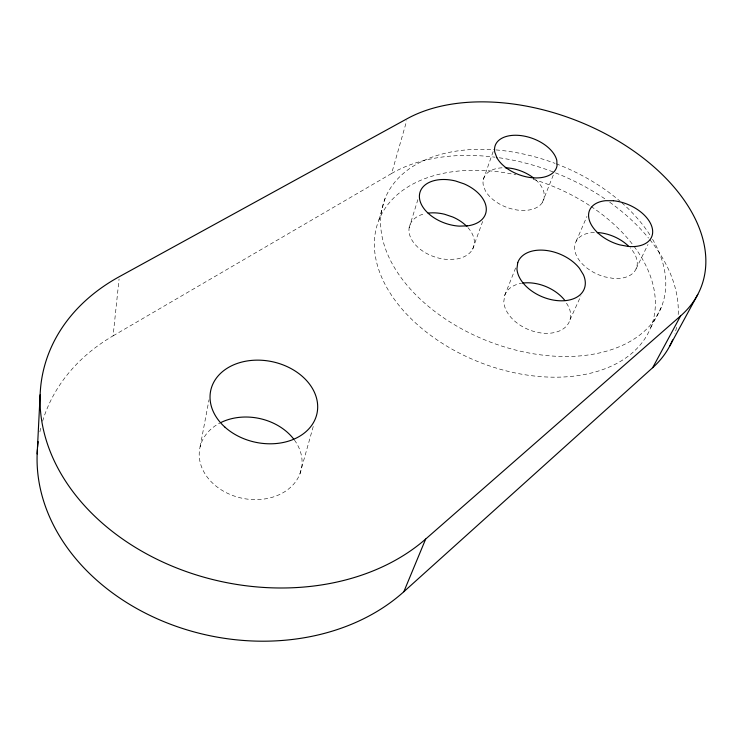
<?xml version="1.0" encoding="UTF-8"?>
<svg xmlns="http://www.w3.org/2000/svg" width="743" height="743" viewBox="0 0 743 743"><rect width="100%" height="100%" fill="white"/><g stroke="black" fill="none" stroke-linecap="round" stroke-linejoin="round"><path stroke-width="0.56" stroke-dasharray="3.71 2.79" d="M42.611 421.188A208.579 165.085 11.4 0 1 113.103 335.845L119.075 278.95M515.633 267.944L504.655 295.519L503.8 301.639A34.893 23.209 22.7 0 0 543.217 333.198A34.893 23.209 22.7 0 0 568.822 307.073L565.544 301.547M200.108 446.822L209.015 399.743M299.94 473.811L313.388 425.98M113.103 335.845L391.607 173.481L406.662 120.821M378.884 220.086L385.078 198.455M409.133 227.822L417.863 199.644M483.321 179.611L493.278 151.228M472.613 249.211L482.634 221.46M542.26 202.681L554.037 173.193M576.113 241.364L586.924 216.464M570.002 319.787L580.933 295.798M636.017 269.003L647.998 244.447M650.747 327.579L661.289 307.342M594.4 232.68L591.53 232.68A33.008 20.581 23.6 0 0 575.314 252.639A33.008 20.581 23.6 0 0 604.774 276.87L613.059 278.374A33.008 20.581 23.6 0 0 630.175 247.809M391.607 173.481A170.723 111.422 21.3 0 1 494.987 157.191M499.259 157.776A170.723 111.422 21.3 0 1 553.479 172.079M555.55 172.887A170.723 111.422 21.3 0 1 606.186 199.728M609.734 202.217A170.723 111.422 21.3 0 1 648.528 238.057M649.902 239.748A170.723 111.422 21.3 0 1 678.183 315.255M676.567 327.338A170.723 111.422 21.3 0 1 674.876 333.737M294.414 440.023A51.843 40.809 11.6 0 1 278.402 495.052A51.843 40.809 11.6 0 1 207.799 477.833A51.843 40.809 11.6 0 1 221.47 422.247M39.881 431.85A208.579 165.085 11.4 0 1 40.865 427.55M502.054 167.807A31.865 19.522 20.1 0 0 483.229 184.905L485.235 190.505A31.865 19.522 20.1 0 0 517.871 210.111A31.865 19.522 20.1 0 0 544.173 197.944L543.997 192.623A31.865 19.522 20.1 0 0 535.452 179.555M467.969 227.637A33.704 21.891 18.5 0 1 455.84 259.131L447.592 259.465A33.704 21.891 18.5 0 1 411.046 238.466A33.704 21.891 18.5 0 1 424.931 213.705M504.655 295.519A34.893 23.209 22.7 0 1 521.512 283.278M634.123 246.453A146.176 95.299 21.3 0 1 565.544 376.877A146.176 95.299 21.3 0 1 376.645 262.455A146.176 95.299 21.3 0 1 515.828 174.791M533.149 179.286A146.176 95.299 21.3 0 1 590.072 205.848M591.038 206.48A146.176 95.299 21.3 0 1 633.463 245.58M652.549 239.246A148.451 95.011 21.2 0 1 572.872 356.361A148.451 95.011 21.2 0 1 386.063 250.41A148.451 95.011 21.2 0 1 494.894 149.835M496.027 149.928A148.451 95.011 21.2 0 1 555.04 163.367M556.108 163.766A148.451 95.011 21.2 0 1 620.089 201.269M621.78 202.746A148.451 95.011 21.2 0 1 650.199 235.392"/><path stroke-width="1.11" d="M37.15 453.936L40.122 394.802M37.401 449.45A208.579 165.085 11.4 0 0 168.485 623.479A208.579 165.085 11.4 0 0 403.83 591.725L425.674 539.046L680.607 315.914A177.558 110.466 21.1 0 0 636.556 153.058A177.558 110.466 21.1 0 0 407.294 118.629L119.317 276.675A218.832 166.618 12.1 0 0 104.224 524.818A218.832 166.618 12.1 0 0 425.674 539.046M403.83 591.725L652.67 367.701L680.607 315.914M669.759 345.997L697.798 294.432M597.223 232.67L599.109 232.67A33.008 20.581 23.6 0 1 628.643 246.239M37.577 447.221A208.579 165.085 11.4 0 1 38.199 441.676M672.61 339.96A170.723 111.422 21.3 0 1 652.67 367.701M221.47 422.247A51.843 40.809 11.6 0 1 293.801 439.215M505.249 167.769A31.865 19.522 20.1 0 1 533.79 178.162M428.135 213.139A33.704 21.891 18.5 0 1 444.555 214.244L452.747 217.002A33.704 21.891 18.5 0 1 466.474 226.058M522.617 283.111A34.893 23.209 22.7 0 1 564.996 300.636M517.75 262.641L516.933 268.752A35.766 23.117 22.5 0 0 557.529 300.636A35.766 23.117 22.5 0 0 583.394 274.724L579.419 268.26A35.766 23.117 22.5 0 0 544.758 250.289A35.766 23.117 22.5 0 0 517.75 262.641M467.523 225.872L459.109 226.132A34.522 21.77 18.5 0 1 419.433 197.601A34.522 21.77 18.5 0 1 455.598 181.004L463.985 183.827A34.522 21.77 18.5 0 1 486.247 208.012A34.522 21.77 18.5 0 1 467.523 225.872M613.421 200.731L605.703 200.684A33.779 20.442 23.3 0 0 589.394 220.439A33.779 20.442 23.3 0 0 619.727 244.865L628.197 246.435A33.779 20.442 23.3 0 0 651.815 226.587A33.779 20.442 23.3 0 0 613.421 200.731M496.872 157.72L494.773 152.129A32.599 19.364 20 0 1 521.41 135.653A32.599 19.364 20 0 1 556.804 160.367L557.036 165.661A32.599 19.364 20 0 1 530.353 177.54A32.599 19.364 20 0 1 496.872 157.72M225.045 427.244A54.36 41.144 12.3 0 0 315.571 418.198A54.36 41.144 12.3 0 0 250.976 360.466A54.36 41.144 12.3 0 0 225.045 427.244"/></g></svg>
